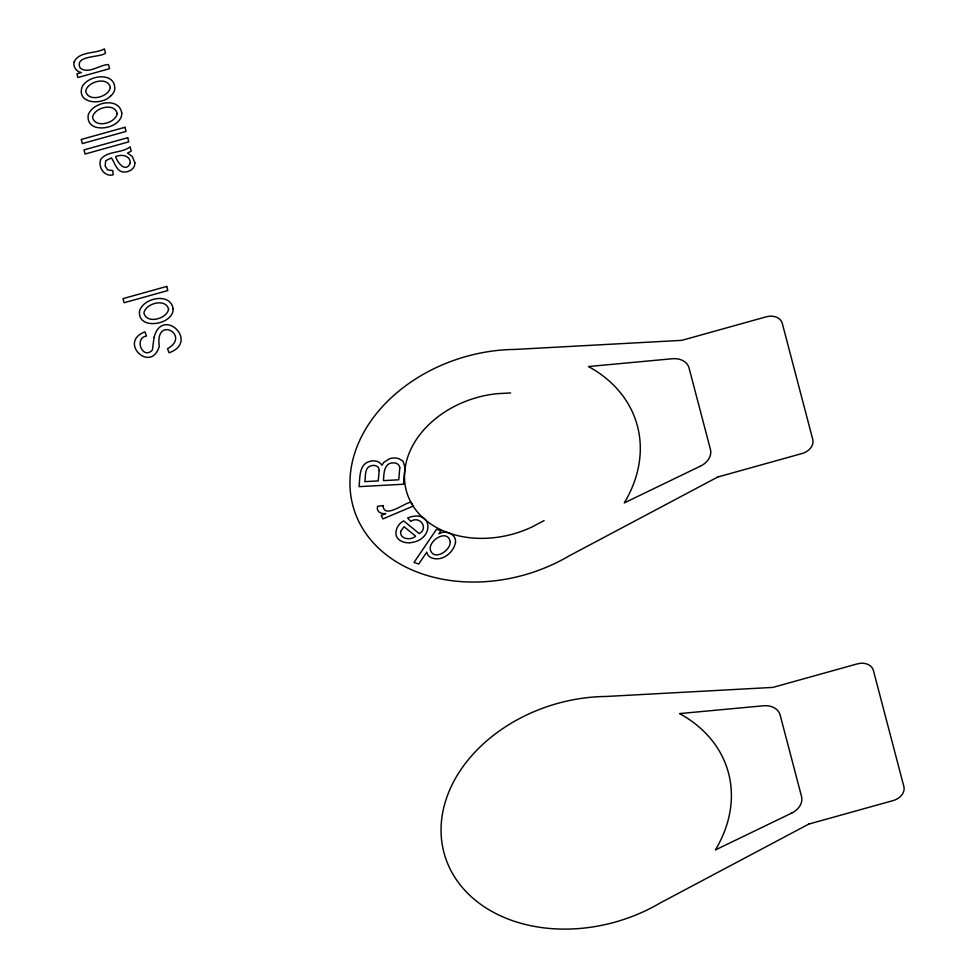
<?xml version="1.0" encoding="UTF-8"?>
<svg xmlns="http://www.w3.org/2000/svg" width="978" height="978" viewBox="0 0 978 978"><rect width="100%" height="100%" fill="white"/><g stroke="black" fill="none" stroke-linecap="round" stroke-linejoin="round"><path stroke-width="1.47" d="M110.453 96.199C101.626 105.49 76.162 103.827 82.152 86.761C88.411 74.585 116.223 71.455 114.707 89.621A13.814 10.575 -16.8 0 1 110.453 96.199M544.098 520.565L532.374 526.8A92.262 70.575 -16.8 0 1 406.261 490.504A92.262 70.575 -16.8 0 1 497.423 393.657L510.602 392.948M409.721 542.717C435.063 540.895 433.498 507.765 407.63 517.961L410.76 521.36C419.623 515.32 429.049 528.01 419.281 533.621L403.682 520.919C395.992 524.721 391.921 537.056 401.518 541.201A13.961 10.685 -16.8 0 0 409.721 542.717M134.854 162.666C135.38 167.947 130.172 171.688 125.355 171.994C116.847 173.057 115.184 163.216 111.431 157.91L105.71 160.734L105.123 165.942L107.58 169.866L112.812 170.612L113.155 174.842C104.377 177.165 97.678 166.945 100.783 159.267C107.678 150.588 121.675 153.522 130.098 146.834L131.223 151.138L127.543 153.057L132.274 156.468L134.854 162.666M399.782 467.716L398.767 479.795L383.486 480.626C383.853 474.134 383.755 462.985 392.887 462.887C395.968 462.545 399.635 464.269 399.782 467.716M405.051 467.496L403.535 484.232L359.073 486.641C360.051 477.875 358.767 464.049 369.977 461.335C374.268 460.088 379.672 461.078 381.933 465.296L383.828 462.349L389.721 458.633A13.289 10.159 -16.8 0 1 399.085 458.743L402.96 461.139L405.051 467.496M379.171 470.516L378.241 480.907L364.806 481.641C365.882 476.396 364.171 467.46 371.139 465.76C374.598 464.538 379.562 466.176 379.171 470.516M154.047 337.496L152.397 350.051C142.605 360.43 133.631 338.046 146.504 336.029L144.964 331.872C117.592 342.092 151.15 374.109 159.292 346.273C154.72 314.782 191.358 335.332 167.507 348.718L169.084 352.777C200.197 341.566 162.079 305.821 154.047 337.496M383.034 505.577C383.999 520.015 406.335 501.408 411.139 502.325L413.107 506.139L382.948 518.915L381.188 515.479L385.748 513.548C381.273 514.477 375.882 511.433 377.618 506.274L383.034 505.577M400.65 531.457C399.525 539.318 411.102 540.651 415.65 536.176L403.975 526.677L400.65 531.457M121.785 113.314L121.553 115.734A13.814 10.575 -16.8 0 1 117.311 122.299C108.839 130.245 86.223 131.309 88.179 115.184C92.262 101.883 119.426 96.48 121.785 113.314M173.155 308.999L172.923 311.407A13.814 10.575 -16.8 0 1 168.681 317.984C160.196 325.918 137.592 326.994 139.548 310.857C143.619 297.569 170.795 292.165 173.155 308.999M74.145 61.92C72.849 66.797 76.467 71.895 81.431 72.543L76.932 73.79L77.91 77.506L109.585 68.68L108.497 64.548C99.683 64.719 88.643 74.462 80.257 68.13C73.497 54.817 101.272 57.836 105.477 53.02L104.389 48.9C95.453 53.973 79.145 51.027 74.145 61.92M110.343 87.47C108.766 97.177 88.167 102.641 85.697 91.186C87.287 81.455 107.861 76.052 110.343 87.47M117.201 113.57C115.624 123.289 95.025 128.741 92.555 117.287C94.145 107.568 114.707 102.152 117.201 113.57M168.558 309.256C166.981 318.962 146.382 324.427 143.925 312.96C145.514 303.241 166.077 297.838 168.558 309.256M450.271 541.861C450.503 551.506 432.313 561.739 430.161 548.731C430.014 539.135 447.985 528.964 450.271 541.861M455.491 542.533C453.523 552.607 442.679 561.506 432.239 558.096A10.941 8.374 -16.8 0 1 427.313 553.951L426.799 552.13L418.706 564.037L414.012 562.411L436.567 529.245L440.944 530.748L438.89 533.78C445.418 529.685 456.579 533.902 455.491 542.533M130.245 163.13C125.844 173.216 117.543 162.849 115.636 156.737C121.186 153.864 130.587 155.404 130.245 163.13M717.681 477.044L569.22 555.846A147.764 113.02 -16.8 0 1 352.813 505.406A147.764 113.02 -16.8 0 1 515.027 349.427L681.8 340.356L766.214 316.823A13.888 10.624 -16.8 0 1 782.278 323.351L812.779 439.538A13.888 10.624 -16.8 0 1 802.094 453.511L717.681 477.044M808.782 824.087L660.321 902.902A147.764 113.02 -16.8 0 1 443.914 852.449A147.764 113.02 -16.8 0 1 606.128 696.47L772.901 687.4L857.315 663.879A13.888 10.624 -16.8 0 1 873.378 670.395L903.88 786.581A13.888 10.624 -16.8 0 1 893.195 800.566L808.782 824.087M700.492 466.103L624.282 502.9A147.764 113.02 -16.8 0 0 588.487 366.542L672.314 358.743A17.983 13.753 -16.8 0 1 688.977 367.691L710.505 449.709A17.983 13.753 -16.8 0 1 700.492 466.103M791.593 813.146L715.383 849.943A147.764 113.02 -16.8 0 0 679.588 713.598L763.415 705.786A17.983 13.753 -16.8 0 1 780.077 714.747L801.605 796.752A17.983 13.753 -16.8 0 1 791.593 813.146M124.964 127.287L81.235 139.475L82.323 143.595L126.052 131.407L124.964 127.287M127.702 137.715L83.974 149.903L85.062 154.023L128.79 141.834L127.702 137.715M166.749 286.432L123.02 298.62L124.096 302.74L167.825 290.552L166.749 286.432"/></g></svg>
